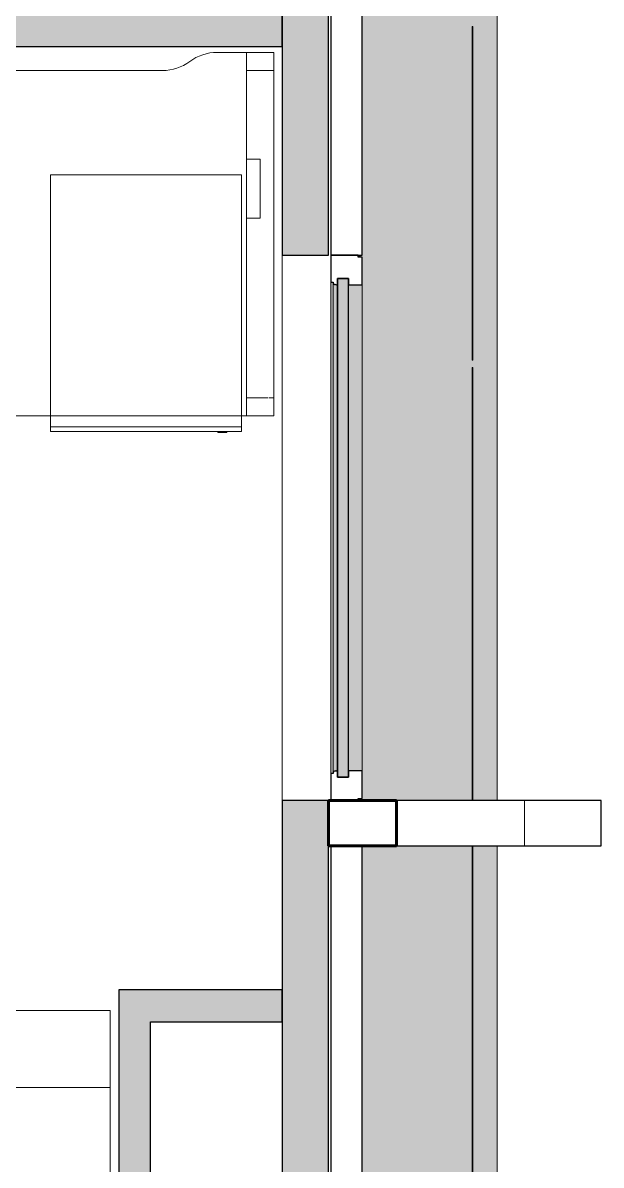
# Model space of a CAD drawing. Header units: millimetres. Extents: x 79795 to 317870, y -36033 to 97293.
# Drawn here: x 230168 to 231441, y 20794 to 23307 of the extents above; entities that cross this region are included whole.
import ezdxf

# ---------------------------------------------------------------- set-up
doc = ezdxf.new("R2010")
doc.units = ezdxf.units.MM
doc.header["$MEASUREMENT"] = 0
for name, color, linetype, lineweight in [('CSM-STL-XX-ZZ-M3-A-XXXX-00001_detached _19_04_21__rvt-1-Level 4$0$A-GLAZ', 7, 'CONTINUOUS', 9), ('CSM-STL-XX-ZZ-M3-A-XXXX-00001_detached _19_04_21__rvt-1-Level 4$0$A-GLAZ-CWMG', 7, 'CONTINUOUS', 9), ('CSM-STL-XX-ZZ-M3-A-XXXX-00001_detached _19_04_21__rvt-1-Level 4$0$A-WALL-PATT', 7, 'CONTINUOUS', 9), ('CSM-STL-XX-ZZ-M3-A-XXXX-00001_detached _19_04_21__rvt-1-Level 4$0$I-WALL', 7, 'CONTINUOUS', 9), ('CSM-STL-XX-ZZ-M3-A-XXXX-00001_detached _19_04_21__rvt-1-Level 4$0$S-COLS-SYMB', 171, 'CONTINUOUS', 70), ('I-FURN', 8, 'CONTINUOUS', 9)]:
    doc.layers.add(name, color=color, linetype=linetype, lineweight=lineweight)

msp = doc.modelspace()

# ---------------------------------------------------------------- hatches: boundary and pattern name
at = {"layer": 'CSM-STL-XX-ZZ-M3-A-XXXX-00001_detached _19_04_21__rvt-1-Level 4$0$A-GLAZ'}
h = msp.add_hatch(color=256, dxfattribs=at)
h.paths.add_polyline_path([(231211.8, 16190.3), (231211.8, 18843.3), (230914.8, 18843.3), (230914.8, 17490.3), (230910.2, 17490.3), (230910.2, 17486), (230914.8, 17486), (230914.8, 16294.6), (230910.2, 16294.6), (230910.2, 16290.3), (231174.8, 16290.3), (231174.8, 16190.3)], flags=0)
h.paths.add_polyline_path([(230914.8, 18943.3), (231211.8, 18943.3), (231211.8, 21496.3), (230914.8, 21496.3), (230914.8, 20143.3), (230910.2, 20143.3), (230910.2, 20139), (230914.8, 20139), (230914.8, 18947.6), (230910.2, 18947.6), (230910.2, 18943.3)], flags=0)
h.paths.add_polyline_path([(230914.8, 21596.3), (231211.8, 21596.3), (231211.8, 24149.3), (230914.8, 24149.3), (230914.8, 22796.3), (230910.2, 22796.3), (230910.2, 22792), (230914.8, 22792), (230914.8, 21600.6), (230910.2, 21600.6), (230910.2, 21596.3)], flags=0)
h.paths.add_polyline_path([(230914.8, 24249.3), (231211.8, 24249.3), (231211.8, 25549.3), (231174.8, 25549.3), (231174.8, 25449.3), (230910.2, 25449.3), (230910.2, 25445), (230914.8, 25445), (230914.8, 24253.6), (230910.2, 24253.6), (230910.2, 24249.3)], flags=0)
h = msp.add_hatch(color=256, dxfattribs=at)
h.paths.add_polyline_path([(230908.1, 16290.3), (230910.2, 16290.3), (230910.2, 16294.6), (230908.1, 16294.6)], flags=0)
h.paths.add_polyline_path([(230908.1, 17486), (230910.2, 17486), (230910.2, 17490.3), (230908.1, 17490.3)], flags=0)
h.paths.add_polyline_path([(230908.1, 18943.3), (230910.2, 18943.3), (230910.2, 18947.6), (230908.1, 18947.6)], flags=0)
h.paths.add_polyline_path([(230910.2, 20139), (230910.2, 20143.3), (230908.1, 20143.3), (230908.1, 20139)], flags=0)
h.paths.add_polyline_path([(230910.2, 21596.3), (230910.2, 21600.6), (230908.1, 21600.6), (230908.1, 21596.3)], flags=0)
h.paths.add_polyline_path([(230910.2, 22792), (230910.2, 22796.3), (230908.1, 22796.3), (230908.1, 22792)], flags=0)
h.paths.add_polyline_path([(230908.1, 24249.3), (230910.2, 24249.3), (230910.2, 24253.6), (230908.1, 24253.6)], flags=0)
h.paths.add_polyline_path([(230908.1, 25445), (230910.2, 25445), (230910.2, 25449.3), (230908.1, 25449.3)], flags=0)
for points in [[(230846, 21655.5), (230851, 21655.5), (230851, 22737.1), (230846, 22737.1), (230846, 21657.1)], [(230851, 21657.1), (230853.3, 21660.4), (230855.9, 21661.7), (230855.9, 22731.3), (230852.2, 22733.1), (230851, 22733.3), (230851, 21659.3)], [(230855.9, 21661.3), (230859.8, 21662.8), (230859.8, 22729.9), (230855.9, 22731.1), (230855.9, 21661.5)], [(230861, 21647.5), (230884.9, 21647.5), (230884.9, 22745.1), (230861, 22745.1), (230861, 21851.2)], [(230914.8, 21661.5), (230914.8, 22731.1), (230884.9, 22731.1), (230884.9, 21661.5)], [(230859.8, 21662.8), (230861, 21662.8), (230859.8, 21851.2)]]:
    msp.add_hatch(color=256, dxfattribs=at).paths.add_polyline_path(points, flags=0)
h = msp.add_hatch(dxfattribs=at)
h.set_pattern_fill('FP_14', color=256, angle=-90, style=0, pattern_type=2)
h.set_pattern_definition([(360, (147271.8, -12772.7), (1e-12, 500), []), (90, (147271.8, -12772.7), (-500, 1e-12), [])])
h.paths.add_polyline_path([(231440.8, 21496.3), (231440.8, 21596.3), (230840.8, 21596.3), (230840.8, 21496.3), (230942.3, 21496.3)], flags=0)
at = {"layer": 'CSM-STL-XX-ZZ-M3-A-XXXX-00001_detached _19_04_21__rvt-1-Level 4$0$A-WALL-PATT'}
for points in [[(230840.8, 22898.3), (230840.8, 24147.3), (230738.8, 24147.3), (230738.8, 22898.3), (230792.8, 22898.3)], [(226452.8, 23255.3), (230738.8, 23255.3), (230738.8, 23357.3), (226452.8, 23357.3)], [(230738.8, 22796.3), (230840.8, 22796.3), (230840.8, 22898.3), (230738.8, 22898.3)], [(230840.8, 21494.3), (230840.8, 21596.3), (230738.8, 21596.3), (230738.8, 21494.3)], [(230840.8, 20245.3), (230840.8, 21494.3), (230738.8, 21494.3), (230738.8, 20245.3)], [(230738.8, 21109.6), (230738.8, 21179.6), (230379.2, 21179.6), (230379.2, 21109.6), (230449.2, 21109.6)], [(230449.2, 20555.3), (230449.2, 21109.6), (230379.2, 21109.6), (230379.2, 20555.3)]]:
    msp.add_hatch(color=256, dxfattribs=at).paths.add_polyline_path(points, flags=0)

# ---------------------------------------------------------------- linework, layer by layer
at = {"layer": 'CSM-STL-XX-ZZ-M3-A-XXXX-00001_detached _19_04_21__rvt-1-Level 4$0$A-GLAZ', "lineweight": 30}
for p, q in [((230846, 24149.3), (230846, 22796.3)), ((230914.8, 22796.3), (230914.8, 24149.3)), ((230846, 22796.3), (230914.8, 22796.3)), ((230905.9, 22796.3), (230846, 22796.3)), ((230846, 22796.3), (230846, 22737.1)), ((230905.9, 22792), (230905.9, 22796.3)), ((230914.8, 22792), (230905.9, 22792)), ((230914.8, 22731.1), (230914.8, 22792)), ((230846, 22737.1), (230851, 22737.1)), ((230851, 22737.1), (230851, 22735.6)), ((230859.8, 22729.9), (230861, 22729.9)), ((230884.9, 22745.1), (230861, 22745.1)), ((230861, 22745.1), (230861, 21647.5)), ((230861, 22729.9), (230861, 22745.1)), ((230861, 22745.1), (230884.9, 22745.1)), ((230884.9, 21647.5), (230884.9, 22745.1)), ((230884.9, 22745.1), (230884.9, 22731.1)), ((230884.9, 22731.1), (230914.8, 22731.1)), ((230851, 21655.5), (230846, 21655.5)), ((230846, 21655.5), (230846, 21596.3)), ((230851, 21657.1), (230851, 21655.5)), ((230861, 21662.8), (230859.8, 21662.8)), ((230861, 21647.5), (230861, 21662.8)), ((230861, 21647.5), (230884.9, 21647.5)), ((230884.9, 21647.5), (230861, 21647.5)), ((230914.8, 21661.5), (230884.9, 21661.5)), ((230884.9, 21661.5), (230884.9, 21647.5)), ((230914.8, 21600.6), (230914.8, 21661.5)), ((231440.8, 21596.3), (230840.8, 21596.3)), ((230846, 21596.3), (230905.9, 21596.3)), ((230905.9, 21596.3), (230905.9, 21600.6)), ((230905.9, 21600.6), (230914.8, 21600.6)), ((231440.8, 21496.3), (231440.8, 21596.3)), ((230840.8, 21496.3), (231440.8, 21496.3)), ((230914.8, 21496.3), (230846, 21496.3)), ((230846, 21496.3), (230846, 20143.3)), ((230914.8, 20143.3), (230914.8, 21496.3))]:
    msp.add_line(p, q, dxfattribs=at)
at = {"layer": 'CSM-STL-XX-ZZ-M3-A-XXXX-00001_detached _19_04_21__rvt-1-Level 4$0$A-GLAZ'}
for p, q in [((231211.8, 21596.3), (231211.8, 24149.3)), ((230908.1, 22792), (230908.1, 22796.3)), ((230910.2, 22792), (230910.2, 22796.3)), ((230846, 22737.1), (230846, 21655.5)), ((230851, 22735.6), (230851, 22737.1)), ((230851, 21657.1), (230851, 22735.6)), ((230859.8, 21662.8), (230859.8, 22729.9)), ((230914.8, 21661.5), (230914.8, 22731.1)), ((230851, 21655.5), (230851, 21657.1)), ((230908.1, 21596.3), (230908.1, 21600.6)), ((230910.2, 21596.3), (230910.2, 21600.6)), ((231211.8, 18943.3), (231211.8, 21496.3))]:
    msp.add_line(p, q, dxfattribs=at)
at = {"layer": 'CSM-STL-XX-ZZ-M3-A-XXXX-00001_detached _19_04_21__rvt-1-Level 4$0$A-GLAZ', "lineweight": 30}
for centre, radius, start, end in [((230856.2, 22736.7), 5.36, 191.9524, 266.5739), ((230855.4, 22724), 7.4, 53.4261, 86.5739), ((230856.2, 21656), 5.36, 93.4261, 168.0476), ((230855.4, 21668.7), 7.4, 273.4261, 306.5739)]:
    msp.add_arc(centre, radius, start, end, dxfattribs=at)
at = {"layer": 'CSM-STL-XX-ZZ-M3-A-XXXX-00001_detached _19_04_21__rvt-1-Level 4$0$A-GLAZ'}
for points, knots in [([(230851, 22735.6), (230851.1, 22735.1), (230851.3, 22734.5), (230851.8, 22733.7), (230852.1, 22733.3), (230852.2, 22733.1)], [0, 0, 0, 0, 0.2, 0.3, 0.4, 0.4, 0.4, 0.4]), ([(230853.3, 22732.2), (230853.5, 22732.1), (230853.9, 22731.8), (230854.7, 22731.5), (230855.4, 22731.4), (230855.9, 22731.3)], [0.6, 0.6, 0.6, 0.6, 0.7, 0.8, 1, 1, 1, 1]), ([(230852.2, 21659.5), (230852.1, 21659.4), (230851.8, 21659), (230851.3, 21658.2), (230851.1, 21657.5), (230851, 21657.1)], [-0.4, -0.4, -0.4, -0.4, -0.3, -0.2, 0, 0, 0, 0]), ([(230855.9, 21661.3), (230855.4, 21661.3), (230854.7, 21661.2), (230853.9, 21660.8), (230853.5, 21660.6), (230853.3, 21660.4)], [-1, -1, -1, -1, -0.8, -0.7, -0.6, -0.6, -0.6, -0.6])]:
    msp.add_open_spline(points, degree=3, knots=knots, dxfattribs=at)
for points in [[(230858.6, 22730.6), (230859.1, 22730.4), (230859.5, 22730.2), (230859.8, 22729.9)], [(230859.8, 21662.8), (230859.5, 21662.5), (230859.1, 21662.2), (230858.6, 21662)]]:
    msp.add_open_spline(points, degree=3, dxfattribs=at)
at = {"layer": 'CSM-STL-XX-ZZ-M3-A-XXXX-00001_detached _19_04_21__rvt-1-Level 4$0$A-GLAZ-CWMG'}
for p, q in [((231156.8, 23299.3), (231158.8, 23299.3)), ((231156.8, 22932.3), (231156.8, 23299.3)), ((231158.8, 23299.3), (231158.8, 22932.3)), ((231156.8, 22565.3), (231156.8, 22932.3)), ((231158.8, 22932.3), (231158.8, 22565.3)), ((231158.8, 22565.3), (231156.8, 22565.3)), ((231156.8, 22549.3), (231158.8, 22549.3)), ((231156.8, 22182.3), (231156.8, 22549.3)), ((231158.8, 22549.3), (231158.8, 22182.3)), ((231156.8, 21807.3), (231156.8, 22182.3)), ((231158.8, 22182.3), (231158.8, 21807.3)), ((231156.8, 21596.3), (231156.8, 21807.3)), ((231158.8, 21807.3), (231158.8, 21596.3)), ((231156.8, 21432.3), (231156.8, 21496.3)), ((231158.8, 21496.3), (231158.8, 21432.3)), ((231156.8, 21057.3), (231156.8, 21432.3)), ((231158.8, 21432.3), (231158.8, 21057.3)), ((231156.8, 20682.3), (231156.8, 21057.3)), ((231158.8, 21057.3), (231158.8, 20682.3))]:
    msp.add_line(p, q, dxfattribs=at)
at = {"layer": 'CSM-STL-XX-ZZ-M3-A-XXXX-00001_detached _19_04_21__rvt-1-Level 4$0$I-WALL', "lineweight": 30}
for p, q in [((230738.8, 24147.3), (230738.8, 22898.3)), ((230840.8, 22898.3), (230840.8, 24147.3)), ((230738.8, 23255.3), (230738.8, 23357.3)), ((226452.8, 23255.3), (230738.8, 23255.3)), ((230738.8, 22898.3), (230738.8, 22796.3)), ((230840.8, 22796.3), (230840.8, 22898.3)), ((230738.8, 22796.3), (230840.8, 22796.3)), ((230840.8, 21596.3), (230738.8, 21596.3)), ((230738.8, 21596.3), (230738.8, 21494.3)), ((230840.8, 21494.3), (230840.8, 21596.3)), ((230738.8, 21494.3), (230738.8, 20245.3)), ((230840.8, 20245.3), (230840.8, 21494.3)), ((230738.8, 21179.6), (230379.2, 21179.6)), ((230379.2, 21179.6), (230379.2, 21109.6)), ((230738.8, 21109.6), (230738.8, 21179.6)), ((230379.2, 21109.6), (230379.2, 20555.3)), ((230449.2, 21109.6), (230738.8, 21109.6)), ((230449.2, 20625.3), (230449.2, 21109.6))]:
    msp.add_line(p, q, dxfattribs=at)
at = {"layer": 'CSM-STL-XX-ZZ-M3-A-XXXX-00001_detached _19_04_21__rvt-1-Level 4$0$I-WALL'}
msp.add_line((230738.8, 21596.3), (230738.8, 22796.3), dxfattribs=at)
at = {"layer": 'CSM-STL-XX-ZZ-M3-A-XXXX-00001_detached _19_04_21__rvt-1-Level 4$0$S-COLS-SYMB', "lineweight": 60}
for p, q in [((230840.8, 21596.3), (230840.8, 21496.3)), ((230840.8, 21596.3), (230990.8, 21596.3)), ((230990.8, 21596.3), (230990.8, 21496.3)), ((230840.8, 21496.3), (230990.8, 21496.3))]:
    msp.add_line(p, q, dxfattribs=at)
at = {"layer": 'I-FURN'}
for p, q in [((230720.7, 23242.3), (230595.7, 23242.3)), ((230595.7, 23242.3), (230720.7, 23242.3)), ((230660.7, 23007.3), (230660.7, 23242.3)), ((230660.7, 23242.3), (230660.7, 23202.3)), ((230660.7, 23242.3), (230720.7, 23242.3)), ((230660.7, 23242.3), (230720.7, 23242.3)), ((230720.7, 23242.3), (230720.7, 22442.3)), ((230720.7, 23202.3), (230720.7, 23242.3)), ((230720.7, 22442.3), (230720.7, 23242.3)), ((230720.7, 23242.3), (230720.7, 22442.3)), ((230475.7, 23202.3), (229643.4, 23202.3)), ((229643.4, 23202.3), (230475.7, 23202.3)), ((230660.7, 23202.3), (230660.7, 22482.3)), ((230660.7, 23202.3), (230720.7, 23202.3)), ((230660.7, 23202.3), (230720.7, 23202.3)), ((230720.7, 22482.3), (230720.7, 23202.3)), ((230660.7, 22877.3), (230660.7, 23007.3)), ((230660.7, 23007.3), (230690.7, 23007.3)), ((230660.7, 23007.3), (230690.7, 23007.3)), ((230690.7, 23007.3), (230690.7, 22877.3)), ((230690.7, 22877.3), (230690.7, 23007.3)), ((230229.1, 22973.1), (230229.1, 22442.3)), ((230649.1, 22973.1), (230229.1, 22973.1)), ((230649.1, 22442.3), (230649.1, 22973.1)), ((230660.7, 22442.3), (230660.7, 22877.3)), ((230690.7, 22877.3), (230660.7, 22877.3)), ((230660.7, 22877.3), (230690.7, 22877.3)), ((230660.7, 22482.3), (230660.7, 22442.3)), ((230660.7, 22482.3), (230707.8, 22482.3)), ((230660.7, 22482.3), (230707.8, 22482.3)), ((230710.1, 22482.3), (230720.7, 22482.3)), ((230710.1, 22482.3), (230720.7, 22482.3)), ((230720.7, 22442.3), (230720.7, 22482.3)), ((229120.7, 22442.3), (230720.7, 22442.3)), ((230720.7, 22442.3), (229120.7, 22442.3)), ((230229.1, 22442.3), (230229.1, 22418.1)), ((230649.1, 22418.1), (230649.1, 22442.3)), ((230720.7, 22442.3), (230660.7, 22442.3)), ((230660.7, 22442.3), (230720.7, 22442.3)), ((230649.1, 22418.1), (230229.1, 22418.1)), ((230229.1, 22418.1), (230229.1, 22408.1)), ((230229.1, 22418.1), (230649.1, 22418.1)), ((230229.1, 22408.1), (230649.1, 22408.1)), ((230597.5, 22408.1), (230597.5, 22406.1)), ((230597.5, 22406.1), (230617.5, 22406.1)), ((230617.5, 22406.1), (230597.5, 22406.1)), ((230617.5, 22406.1), (230617.5, 22408.1)), ((230649.1, 22408.1), (230649.1, 22418.1)), ((230360.7, 21134.5), (229560.7, 21134.5)), ((230360.7, 20964.5), (230360.7, 21134.5)), ((230360.7, 20964.5), (229560.7, 20964.5)), ((230360.7, 20664.5), (230360.7, 20964.5))]:
    msp.add_line(p, q, dxfattribs=at)
for centre, start, end in [((230595.7, 23142.3), 90, 126.8699), ((230595.7, 23142.3), 90, 126.8699), ((230475.7, 23302.3), 270, 306.8699), ((230475.7, 23302.3), 270, 306.8699)]:
    msp.add_arc(centre, 100, start, end, dxfattribs=at)

doc.saveas('drawing.dxf')
